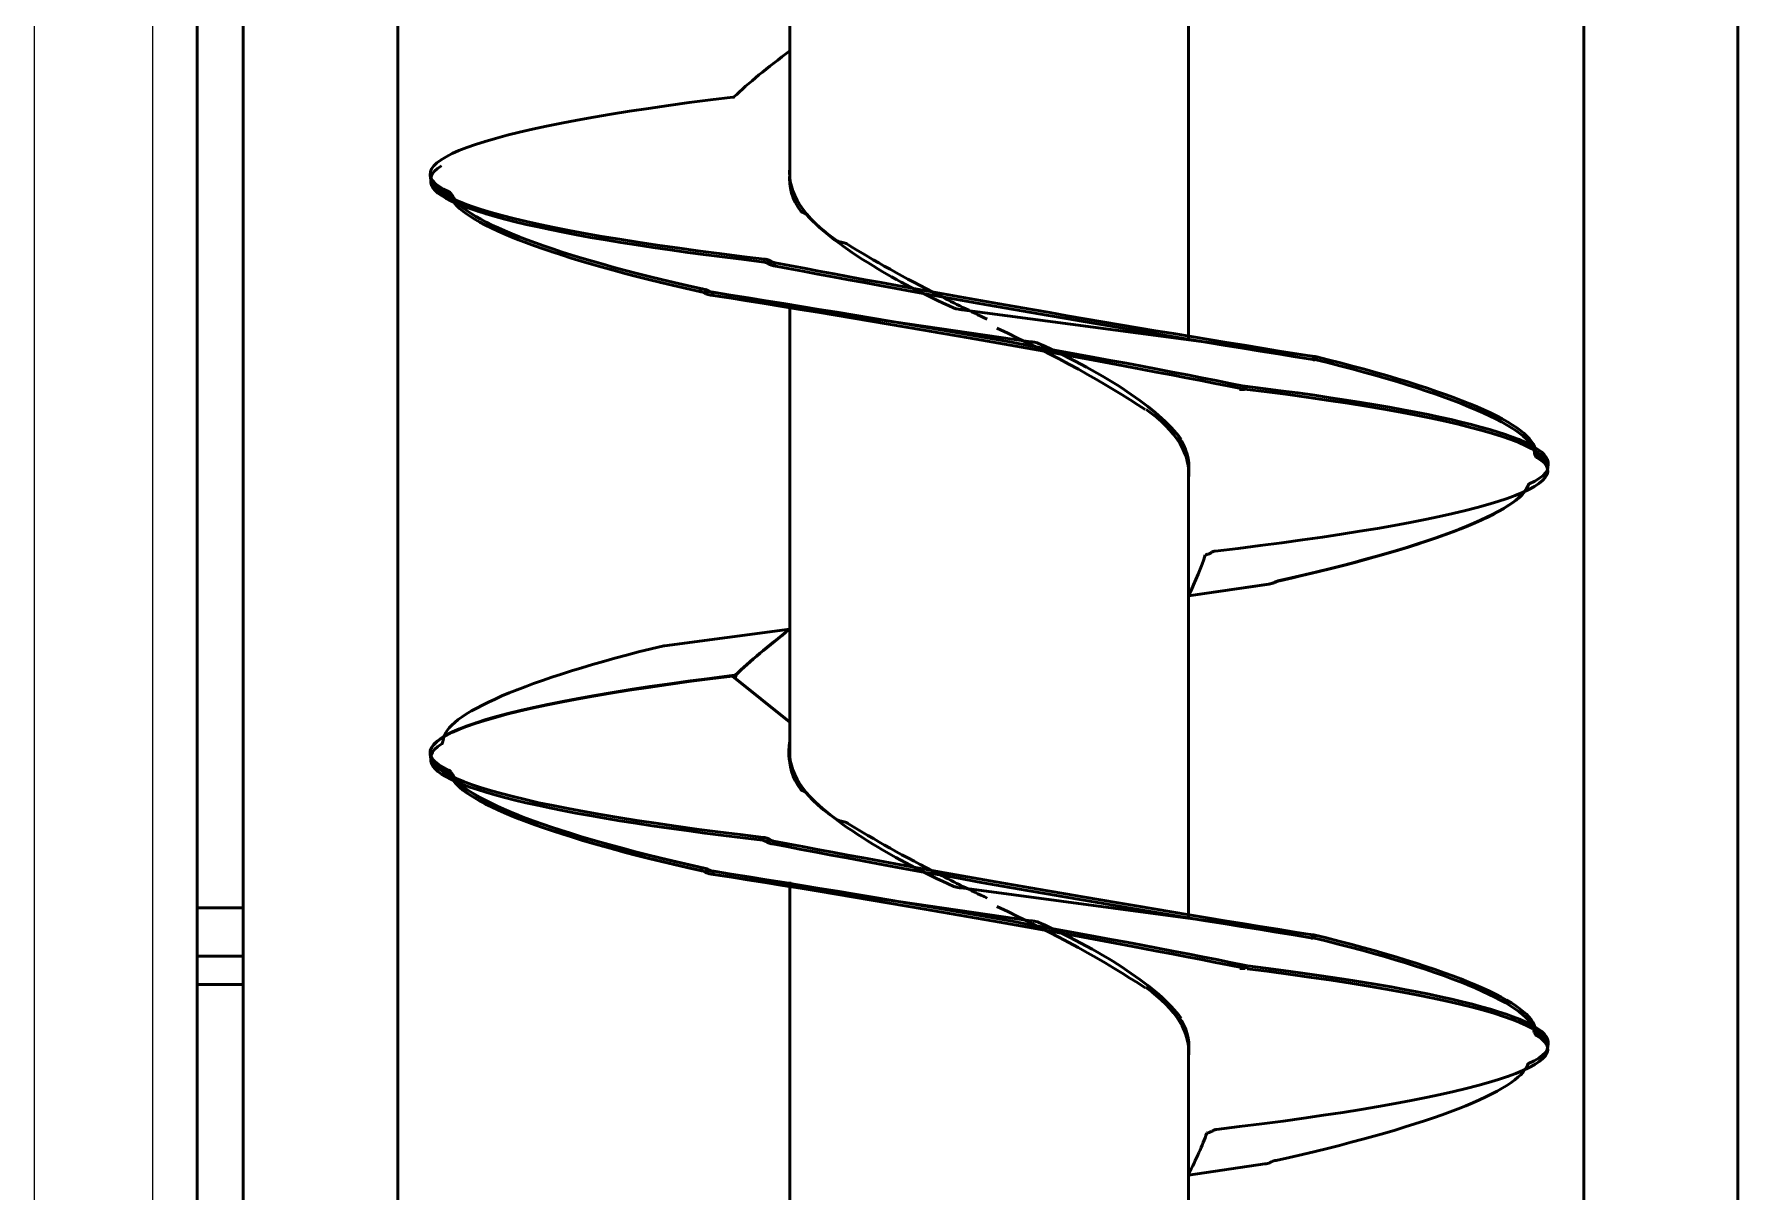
# Model space of a CAD drawing. Extents: x -3873 to 164127, y 7129 to 96529.
# Drawn here: x 61082 to 61800, y 67964 to 68452 of the extents above; entities that cross this region are included whole.
import ezdxf

# ---------------------------------------------------------------- set-up
doc = ezdxf.new("R2010")
doc.units = 0
doc.layers.add('LAYOUT', color=90, linetype='CONTINUOUS')
doc.layers.add('TEXT', color=3, linetype='CONTINUOUS')
doc.layers.add('LAYOUT Kromeka', color=1, linetype='CONTINUOUS', lineweight=5)
doc.layers.add('Visible (ISO)', color=7, linetype='CONTINUOUS', lineweight=50)

# ---------------------------------------------------------------- blocks, each defined once
blk = doc.blocks.new('CD30-500-3500 Giblet chiller')
at = {"layer": 'Visible (ISO)', "color": 0}
for p, q in [((105263.77, 16066.42), (108431.48, 16066.42)), ((106461.48, 16066.42), (108431.48, 16066.42)), ((105878.37, 16001.42), (108352.32, 16001.42)), ((106461.48, 16001.42), (108352.32, 16001.42)), ((107751.78, 15986.32), (107750.56, 15986.48)), ((107751.78, 15986.32), (107750.56, 15986.48)), ((107752.69, 15986.24), (107751.47, 15986.06)), ((107752.69, 15986.24), (107751.47, 15986.06)), ((107996.05, 15986.32), (107994.82, 15986.49)), ((107996.53, 15986.24), (107995.31, 15986.06)), ((107745.04, 15981), (107745.83, 15980.79)), ((107745.04, 15981), (107745.83, 15980.79)), ((107745.83, 15980.79), (107746.26, 15980.68)), ((107745.83, 15980.79), (107746.26, 15980.68)), ((107745.86, 15981.3), (107746.75, 15981.02)), ((107745.86, 15981.3), (107746.75, 15981.02)), ((107745.87, 15981.3), (107746.41, 15981.14)), ((107745.87, 15981.3), (107746.41, 15981.14)), ((107746.37, 15981.23), (107745.98, 15981.35)), ((107746.37, 15981.23), (107745.98, 15981.35)), ((107746.87, 15981.07), (107746.37, 15981.23)), ((107746.87, 15981.07), (107746.37, 15981.23)), ((107746.41, 15981.14), (107746.76, 15981.03)), ((107746.41, 15981.14), (107746.76, 15981.03)), ((107746.91, 15981.67), (107746.48, 15981.6)), ((107746.91, 15981.67), (107746.48, 15981.6)), ((107747.7, 15981.78), (107746.91, 15981.67)), ((107747.7, 15981.78), (107746.91, 15981.67)), ((107988.8, 15980.87), (107989.59, 15980.66)), ((107989.59, 15980.66), (107990.02, 15980.54)), ((107989.62, 15981.17), (107990.51, 15980.89)), ((107989.63, 15981.18), (107990.17, 15981.01)), ((107990.13, 15981.1), (107989.74, 15981.22)), ((107990.63, 15980.94), (107990.13, 15981.1)), ((107990.17, 15981.01), (107990.52, 15980.9)), ((107990.67, 15981.54), (107990.24, 15981.48)), ((107991.46, 15981.66), (107990.67, 15981.54)), ((107705.35, 15889.24), (107706.29, 15888.29)), ((107705.35, 15889.24), (107706.29, 15888.29)), ((107705.1, 15888.01), (107685.32, 15739.31)), ((107705.1, 15888.01), (107685.32, 15739.31)), ((107705.06, 15887.65), (107705.83, 15887.34)), ((107705.06, 15887.65), (107705.83, 15887.34)), ((107705.15, 15888.35), (107705.09, 15888.37)), ((107705.13, 15888.21), (107705.09, 15888.37)), ((107705.15, 15888.35), (107705.09, 15888.37)), ((107705.13, 15888.21), (107705.09, 15888.37)), ((107705.83, 15887.34), (107706.28, 15887.15)), ((107705.83, 15887.34), (107706.28, 15887.15)), ((107706.31, 15888.04), (107706.25, 15888.06)), ((107706.31, 15888.04), (107706.25, 15888.06)), ((107706.31, 15888.04), (107706.31, 15888.04)), ((107706.31, 15888.04), (107706.31, 15888.04)), ((107706.33, 15888.25), (107706.46, 15888.12)), ((107706.33, 15888.25), (107706.46, 15888.12)), ((107706.55, 15887.18), (107706.53, 15887.24)), ((107706.55, 15887.18), (107706.53, 15887.24)), ((107948.86, 15887.26), (107929.08, 15739.14)), ((107948.82, 15886.89), (107949.59, 15886.58)), ((107948.91, 15887.59), (107948.85, 15887.61)), ((107948.89, 15887.46), (107948.85, 15887.61)), ((107949.11, 15888.49), (107950.05, 15887.54)), ((107949.59, 15886.58), (107950.04, 15886.39)), ((107950.07, 15887.29), (107950.01, 15887.3)), ((107950.07, 15887.28), (107950.07, 15887.29)), ((107950.09, 15887.49), (107950.22, 15887.36)), ((107950.31, 15886.44), (107950.29, 15886.49)), ((107805.94, 15834.78), (107800.99, 15868.84)), ((107805.94, 15834.78), (107801.02, 15868.55)), ((108050.19, 15834.78), (108045.45, 15867.03)), ((107717.51, 15858.11), (107718.27, 15857.8)), ((107717.51, 15858.11), (107718.27, 15857.8)), ((107717.57, 15858.51), (107717.53, 15858.52)), ((107717.55, 15858.39), (107717.53, 15858.52)), ((107717.57, 15858.51), (107717.53, 15858.52)), ((107717.55, 15858.39), (107717.53, 15858.52)), ((107717.8, 15859.35), (107718.73, 15858.55)), ((107717.8, 15859.35), (107718.73, 15858.55)), ((107718.27, 15857.8), (107718.73, 15857.62)), ((107718.27, 15857.8), (107718.73, 15857.62)), ((107718.76, 15858.35), (107718.69, 15858.36)), ((107718.76, 15858.35), (107718.69, 15858.36)), ((107718.76, 15858.34), (107718.76, 15858.35)), ((107718.76, 15858.34), (107718.76, 15858.35)), ((107718.78, 15858.51), (107718.91, 15858.4)), ((107718.78, 15858.51), (107718.91, 15858.4)), ((107718.99, 15856.25), (107718.98, 15856.38)), ((107718.99, 15856.25), (107718.98, 15856.38)), ((107961.59, 15858.3), (107962.35, 15857.99)), ((107961.88, 15859.54), (107962.99, 15858.59)), ((107963.19, 15859.56), (107961.96, 15859.72)), ((107961.99, 15859.44), (107961.96, 15859.72)), ((107962.35, 15857.99), (107962.81, 15857.81)), ((107505.18, 15834.78), (107698.07, 15834.78)), ((107505.18, 15834.78), (107698.07, 15834.78)), ((107698.02, 15834.78), (107606.87, 15834.78)), ((107698.02, 15834.78), (107606.87, 15834.78)), ((107749.03, 15834.78), (107941.92, 15834.78)), ((107749.03, 15834.78), (107941.92, 15834.78)), ((107941.85, 15834.78), (107751.71, 15834.78)), ((107941.85, 15834.78), (107751.71, 15834.78)), ((107754.47, 15834.78), (107942.13, 15834.78)), ((107993.29, 15834.78), (108186.18, 15834.78)), ((107738.99, 15830.96), (107738.97, 15830.59)), ((107738.99, 15830.96), (107738.97, 15830.59)), ((107983.44, 15831.27), (107983.4, 15830.7)), ((107698.82, 15768.13), (107679.14, 15633.39)), ((107698.82, 15768.13), (107679.14, 15633.39)), ((107942.9, 15768.18), (107923.22, 15633.63)), ((107440.17, 15666.78), (107630.21, 15666.78)), ((107876.79, 15666.78), (107684.02, 15666.78)), ((107684.02, 15666.78), (107876.07, 15666.78)), ((107876.79, 15666.78), (107684.02, 15666.78)), ((107684.02, 15666.78), (107876.07, 15666.78)), ((107754.47, 15666.78), (107874.26, 15666.78)), ((107826.98, 15613.92), (107819.94, 15666.78)), ((107859.17, 15666.78), (107839.73, 15642.56)), ((108119.32, 15666.78), (107926.56, 15666.78)), ((107928.07, 15666.78), (108118.31, 15666.78)), ((107665.96, 15660.35), (107665.53, 15660.53)), ((107665.96, 15660.35), (107665.53, 15660.53)), ((107666.76, 15660.03), (107665.96, 15660.35)), ((107666.76, 15660.03), (107665.96, 15660.35)), ((107909.72, 15659.72), (107909.29, 15659.9)), ((107910.52, 15659.4), (107909.72, 15659.72)), ((107664.78, 15655.95), (107663.99, 15656.07)), ((107664.78, 15655.95), (107663.99, 15656.07)), ((107665.21, 15655.89), (107664.78, 15655.95)), ((107665.21, 15655.89), (107664.78, 15655.95)), ((107665.71, 15657.33), (107664.82, 15658.7)), ((107665.32, 15657.93), (107664.82, 15658.7)), ((107665.71, 15657.33), (107664.82, 15658.7)), ((107665.32, 15657.93), (107664.82, 15658.7)), ((107665.43, 15658.42), (107665.04, 15659.02)), ((107665.43, 15658.42), (107665.04, 15659.02)), ((107665.71, 15657.33), (107665.32, 15657.93)), ((107665.71, 15657.33), (107665.32, 15657.93)), ((107665.92, 15657.66), (107665.43, 15658.42)), ((107665.92, 15657.66), (107665.43, 15658.42)), ((107908.54, 15655.33), (107907.75, 15655.45)), ((107908.97, 15655.27), (107908.54, 15655.33)), ((107909.47, 15656.71), (107908.58, 15658.07)), ((107909.08, 15657.3), (107908.58, 15658.07)), ((107909.19, 15657.8), (107908.8, 15658.4)), ((107909.47, 15656.71), (107909.08, 15657.3)), ((107909.68, 15657.03), (107909.19, 15657.8)), ((107595.72, 15643.33), (107595.65, 15642.74)), ((107595.72, 15643.33), (107595.65, 15642.74)), ((107839.48, 15643.92), (107839.41, 15643.34)), ((107839.65, 15642.73), (107839.76, 15642.83)), ((107678.16, 15630.5), (107677.27, 15632.17)), ((107677.77, 15631.23), (107677.27, 15632.17)), ((107678.16, 15630.5), (107677.27, 15632.17)), ((107677.77, 15631.23), (107677.27, 15632.17)), ((107677.87, 15631.85), (107677.48, 15632.58)), ((107677.87, 15631.85), (107677.48, 15632.58)), ((107678.15, 15630.5), (107677.77, 15631.23)), ((107678.15, 15630.5), (107677.77, 15631.23)), ((107678.37, 15630.91), (107677.87, 15631.85)), ((107678.37, 15630.91), (107677.87, 15631.85)), ((107678.41, 15634.23), (107677.98, 15634.4)), ((107678.41, 15634.23), (107677.98, 15634.4)), ((107679.2, 15633.91), (107678.41, 15634.23)), ((107679.2, 15633.91), (107678.41, 15634.23)), ((107922.23, 15630.74), (107921.35, 15632.41)), ((107921.84, 15631.47), (107921.35, 15632.41)), ((107921.95, 15632.09), (107921.56, 15632.82)), ((107922.23, 15630.74), (107921.84, 15631.47)), ((107922.45, 15631.15), (107921.95, 15632.09)), ((107922.49, 15634.47), (107922.06, 15634.64)), ((107923.28, 15634.15), (107922.49, 15634.47)), ((107677.23, 15628.83), (107676.43, 15629.05)), ((107677.23, 15628.83), (107676.43, 15629.05)), ((107677.66, 15628.71), (107677.23, 15628.83)), ((107677.66, 15628.71), (107677.23, 15628.83)), ((107921.31, 15629.07), (107920.51, 15629.29)), ((107921.74, 15628.95), (107921.31, 15629.07)), ((107827.03, 15613.81), (107826.97, 15613.57)), ((107635.61, 15523.05), (107636.4, 15523.16)), ((107635.61, 15523.05), (107636.4, 15523.16)), ((107636.4, 15523.16), (107636.83, 15523.22)), ((107636.4, 15523.16), (107636.83, 15523.22)), ((107636.43, 15523.92), (107637.32, 15523.56)), ((107636.43, 15523.92), (107637.32, 15523.56)), ((107636.44, 15523.93), (107636.98, 15523.71)), ((107636.44, 15523.93), (107636.98, 15523.71)), ((107636.94, 15523.8), (107636.55, 15523.96)), ((107636.94, 15523.8), (107636.55, 15523.96)), ((107637.44, 15523.6), (107636.94, 15523.8)), ((107637.44, 15523.6), (107636.94, 15523.8)), ((107636.98, 15523.71), (107637.33, 15523.56)), ((107636.98, 15523.71), (107637.33, 15523.56)), ((107637.48, 15524.29), (107637.05, 15524.41)), ((107637.48, 15524.29), (107637.05, 15524.41)), ((107638.27, 15524.07), (107637.48, 15524.29)), ((107638.27, 15524.07), (107637.48, 15524.29)), ((107879.37, 15522.89), (107880.16, 15523)), ((107879.69, 15523.11), (107880.48, 15523.21)), ((107880.16, 15523), (107880.59, 15523.06)), ((107880.19, 15523.76), (107881.08, 15523.4)), ((107880.2, 15523.76), (107880.74, 15523.54)), ((107880.7, 15523.64), (107880.31, 15523.8)), ((107880.48, 15523.21), (107880.91, 15523.27)), ((107880.51, 15523.98), (107881.4, 15523.61)), ((107880.52, 15523.98), (107881.06, 15523.76)), ((107881.02, 15523.86), (107880.63, 15524.02)), ((107881.2, 15523.43), (107880.7, 15523.64)), ((107880.74, 15523.54), (107881.09, 15523.4)), ((107881.24, 15524.12), (107880.81, 15524.24)), ((107881.52, 15523.65), (107881.02, 15523.86)), ((107881.06, 15523.76), (107881.41, 15523.61)), ((107881.56, 15524.34), (107881.12, 15524.46)), ((107882.03, 15523.9), (107881.24, 15524.12)), ((107882.35, 15524.12), (107881.56, 15524.34)), ((107629.86, 15515.24), (107628.63, 15515.08)), ((107629.86, 15515.24), (107628.63, 15515.08)), ((107873.7, 15515.25), (107872.48, 15515.08)), ((107873.91, 15515.24), (107872.69, 15515.08)), ((107874.61, 15515.32), (107873.39, 15515.5)), ((106461.48, 15501.42), (108408.92, 15501.42)), ((106461.48, 15436.42), (108362.44, 15436.17)), ((107937.48, 15417.07), (107937.48, 15436.42)), ((107957.77, 15436.42), (107957.77, 15417.07)), ((107969.77, 15417.07), (107969.77, 15436.42)), ((106436.48, 15417.07), (108362.44, 15416.82))]:
    blk.add_line(p, q, dxfattribs=at)
for centre, major_axis, ratio, start_param, end_param in [((107738.51, 15587.2), (12.9, 399.15), 0.096956, -0.196488, 0.827081), ((107738.51, 15587.2), (12.9, 399.15), 0.096956, -0.196488, 0.827081), ((107982.94, 15587.18), (12.74, 399.17), 0.097084, -0.200634, 0.822936), ((107767.47, 15587.34), (-14.38, 398.94), 0.094892, -0.868832, 0.146901), ((107767.47, 15587.34), (-14.38, 398.94), 0.094892, -0.868832, 0.146901), ((108011.23, 15587.33), (-14.31, 398.95), 0.094964, -0.866757, 0.148975), ((107737.28, 15587.36), (12.9, 399.15), 0.096956, -0.009721, 0.827081), ((107737.28, 15587.36), (12.9, 399.15), 0.096956, -0.009721, 0.827081), ((107766.25, 15587.16), (-14.38, 398.94), 0.094892, 0.010589, 0.146901), ((107766.25, 15587.16), (-14.38, 398.94), 0.094892, 0.010589, 0.146901), ((107981.71, 15587.35), (12.74, 399.17), 0.097084, -0.009615, 0.822936), ((108010.01, 15587.15), (-14.31, 398.95), 0.094964, 0.01054, 0.148975), ((107716.74, 15786.73), (28.91, 194.22), 0.156124, 0.019911, 1.043481), ((107716.74, 15786.73), (28.91, 194.22), 0.156124, 0.019911, 1.043481), ((107717.97, 15786.41), (28.91, 194.22), 0.156124, 0.019911, 1.043481), ((107717.97, 15786.41), (28.91, 194.22), 0.156124, 0.019911, 1.043481), ((107750.66, 15588.02), (18.02, 397.5), 0.351131, 0.161683, 0.16247), ((107750.66, 15588.02), (18.02, 397.5), 0.351131, 0.161683, 0.16247), ((107751.55, 15587.74), (18.02, 397.5), 0.351131, 0.161683, 0.16247), ((107751.55, 15587.74), (18.02, 397.5), 0.351131, 0.161683, 0.16247), ((107764, 15584.99), (-23.9, 395.63), 0.350553, -0.137357, -0.136571), ((107764, 15584.99), (-23.9, 395.63), 0.350553, -0.137357, -0.136571), ((107764.09, 15584.98), (-24.14, 395.54), 0.350525, -0.139091, -0.138305), ((107785.95, 15781.8), (-28.63, 196.26), 0.150264, -1.106561, -0.090829), ((107785.96, 15781.69), (-28.64, 196.33), 0.150145, -1.107718, -0.091985), ((107785.96, 15781.69), (-28.64, 196.33), 0.150145, -1.107718, -0.091985), ((107785.97, 15781.39), (-28.65, 196.5), 0.149826, -1.110801, -0.095069), ((107960.62, 15786.45), (28.89, 194.37), 0.155861, 0.023148, 1.046718), ((107961.84, 15786.12), (28.89, 194.37), 0.155861, 0.023148, 1.046718), ((107994.42, 15588.04), (18.26, 397.43), 0.351112, 0.163401, 0.164188), ((107995.31, 15587.76), (18.26, 397.43), 0.351112, 0.163401, 0.164188), ((108008.43, 15584.97), (-24.38, 395.46), 0.350497, -0.140826, -0.14004), ((108030.23, 15781.09), (-28.67, 196.67), 0.149505, -1.113877, -0.098144), ((107685.44, 15809.7), (39.99, 236.47), 0.028076, 4.034553, 5.053062), ((107685.44, 15809.7), (39.99, 236.47), 0.028076, 4.034553, 5.053062), ((107686.66, 15809.2), (39.99, 236.47), 0.028076, 4.034553, 5.053062), ((107686.66, 15809.2), (39.99, 236.47), 0.028076, 4.034553, 5.053062), ((107929.2, 15809.46), (39.98, 236.44), 0.028443, 4.032327, 5.050836), ((107930.43, 15808.96), (39.98, 236.44), 0.028443, 4.032327, 5.050836), ((107804.89, 15737.5), (-131.8, 296.57), 0.167019, -1.178135, -1.176597), ((107804.92, 15737.51), (-131.84, 296.51), 0.166658, -1.179021, -1.177482), ((107798.07, 15867.25), (0.08, 5.67), 0.533401, -0.875577, -0.763604), ((107798.1, 15866.97), (0.08, 5.67), 0.533245, -0.875647, -0.763675), ((108049.35, 15737.55), (-132.07, 296.2), 0.164727, -1.183753, -1.182214), ((108042.53, 15865.43), (0.08, 5.68), 0.53242, -0.876022, -0.764049), ((107697.43, 15700.05), (39.63, 235.46), 0.036183, 0.84092, 1.859429), ((107697.43, 15700.05), (39.63, 235.46), 0.036183, 0.84092, 1.859429), ((107698.65, 15699.55), (39.63, 235.46), 0.036183, 0.84092, 1.859429), ((107698.65, 15699.55), (39.63, 235.46), 0.036183, 0.84092, 1.859429), ((107941.51, 15700.12), (39.63, 235.44), 0.036298, 0.840221, 1.85873), ((107942.73, 15699.63), (39.63, 235.44), 0.036298, 0.840221, 1.85873), ((107792.47, 15584.48), (-101.58, 333.83), 0.29207, -0.772702, -0.771164), ((107785.65, 15840.88), (0.25, 4.53), 0.66547, -0.820709, -0.708737), ((107813.8, 15817.24), (-42.02, 24.86), 0.239951, -1.243634, -0.795186), ((108036.23, 15584.47), (-101.36, 334.07), 0.292533, -0.770475, -0.768936), ((108029.41, 15841.51), (0.25, 4.52), 0.666682, -0.820123, -0.70815), ((108057.52, 15816.79), (-41.96, 26.46), 0.236453, -1.23953, -0.78902), ((107719.29, 15701.28), (38.6, 135.78), 0.301806, 0.380987, 1.114386), ((107719.29, 15701.28), (38.6, 135.78), 0.301806, 0.380987, 1.114386), ((107747.64, 15750.78), (8.57, 84.05), 0.485184, -0.010296, 0.715753), ((107747.64, 15750.78), (8.57, 84.05), 0.485184, -0.010296, 0.715753), ((107760.08, 15750.78), (-11.22, 83.98), 0.477861, -0.123463, 0.258827), ((107760.08, 15750.78), (-11.22, 83.98), 0.477861, -0.123463, 0.258827), ((107758.32, 15750.78), (-11.22, 83.98), 0.477861, -0.123463, -0.085327), ((107758.32, 15750.78), (-11.22, 83.98), 0.477861, -0.123463, -0.085327), ((107745.88, 15750.78), (8.57, 84.05), 0.485184, -0.010296, 0.028044), ((107745.88, 15750.78), (8.57, 84.05), 0.485184, -0.010296, 0.028044), ((107963.37, 15701.24), (38.58, 135.82), 0.301932, 0.380301, 1.1137), ((107991.4, 15750.78), (8.68, 84.04), 0.484921, -0.009688, 0.718496), ((108004.51, 15750.78), (-11.43, 83.97), 0.477181, -0.12458, 0.253529), ((108002.75, 15750.78), (-11.43, 83.97), 0.477181, -0.12458, -0.086462), ((107989.64, 15750.78), (8.68, 84.04), 0.484921, -0.009688, 0.028645), ((107707.96, 15750.78), (24.39, 83.47), 0.437114, -0.19556, -0.188688), ((107707.96, 15750.78), (24.39, 83.47), 0.437114, -0.19556, -0.188688), ((107952.39, 15750.78), (24.56, 83.47), 0.43577, -0.190882, -0.180228), ((107706.84, 15724.65), (51.58, 120.16), 0.187822, 0.783769, 1.405084), ((107706.84, 15724.65), (51.58, 120.16), 0.187822, 0.783769, 1.405084), ((107950.6, 15724.8), (51.63, 120.09), 0.186918, 0.78613, 1.405938), ((107700.6, 15752.28), (15.86, 156.82), 0.021387, 1.467245, 1.467838), ((107700.6, 15752.28), (15.86, 156.82), 0.021387, 1.467245, 1.467838), ((107697.24, 15720.5), (15.86, 156.82), 0.021387, 1.257271, 1.259716), ((107697.24, 15720.5), (15.86, 156.82), 0.021387, 1.257271, 1.259716), ((107944.68, 15752.23), (15.86, 156.82), 0.021454, 1.466588, 1.46718), ((107941.32, 15720.45), (15.86, 156.82), 0.021454, 1.25661, 1.259056), ((107677.46, 15775.79), (52.76, 118.57), 0.166176, 4.388076, 4.566487), ((107677.46, 15775.79), (52.76, 118.57), 0.166176, 4.388076, 4.566487), ((107921.54, 15775.75), (52.77, 118.55), 0.165874, 4.388816, 4.566767), ((107686.93, 15780.07), (16, 156.76), 0.016673, 4.445118, 4.445711), ((107686.93, 15780.07), (16, 156.76), 0.016673, 4.445118, 4.445711), ((107683.57, 15748.03), (16, 156.76), 0.016673, 4.653239, 4.655685), ((107683.57, 15748.03), (16, 156.76), 0.016673, 4.653239, 4.655685), ((107930.69, 15780.22), (16, 156.77), 0.016888, 4.443006, 4.443599), ((107927.33, 15748.19), (16, 156.77), 0.016888, 4.651128, 4.653573), ((107665.01, 15799.83), (40.67, 133.48), 0.291838, 3.981689, 4.304727), ((107665.01, 15799.83), (40.67, 133.48), 0.291838, 3.981689, 4.304727), ((107908.77, 15799.95), (40.59, 133.58), 0.292302, 3.979461, 4.302498), ((107676.72, 15750.78), (40.35, 84), 0.125537, 3.985563, 4.519416), ((107676.72, 15750.78), (40.35, 84), 0.125537, 3.985563, 4.519416), ((107920.79, 15750.78), (40.36, 84), 0.125278, 3.986101, 4.519953), ((107664.27, 15750.78), (35.12, 83.62), 0.269082, 3.671343, 4.205196), ((107664.27, 15750.78), (35.12, 83.62), 0.269082, 3.671343, 4.205196), ((107908.03, 15750.78), (35.07, 83.62), 0.269882, 3.669451, 4.203304), ((107656.8, 15750.78), (5.86, 84.15), 0.07638, 3.878884, 3.883592), ((107656.8, 15750.78), (5.86, 84.15), 0.07638, 3.878884, 3.883592), ((107900.88, 15750.78), (5.87, 84.15), 0.076335, 3.879538, 3.884246), ((107636.44, 15750.78), (11.27, 83.98), 0.477692, 3.145902, 3.909844), ((107636.44, 15750.78), (11.27, 83.98), 0.477692, 3.145902, 3.909844), ((107880.2, 15750.78), (11.21, 84.33), 0.478029, 3.096219, 3.904231), ((107880.52, 15750.78), (11.3, 83.98), 0.477586, 3.146077, 3.910672), ((107571.68, 15693.33), (-40.7, 61.56), 0.156897, 1.910754, 2.413061), ((107571.68, 15693.33), (-40.7, 61.56), 0.156897, 1.910754, 2.413061), ((107638.2, 15750.78), (11.27, 83.98), 0.477692, 3.145902, 3.184034), ((107638.2, 15750.78), (11.27, 83.98), 0.477692, 3.145902, 3.184034), ((107624, 15750.78), (-8.51, 84.05), 0.485313, 3.032759, 3.430188), ((107624, 15750.78), (-8.51, 84.05), 0.485313, 3.032759, 3.430188), ((107644.35, 15750.78), (3.16, 84.15), 0.09634, 3.510663, 3.51537), ((107644.35, 15750.78), (3.16, 84.15), 0.09634, 3.510663, 3.51537), ((107815.37, 15692.9), (-40.76, 59.88), 0.159202, 1.911315, 2.410791), ((107815.41, 15693.01), (-40.74, 60.34), 0.158561, 1.911168, 2.411415), ((107881.96, 15750.78), (11.21, 84.33), 0.478029, 3.096219, 3.183572), ((107882.28, 15750.78), (11.3, 83.98), 0.477586, 3.146077, 3.184205), ((107867.76, 15750.78), (-8.62, 84.05), 0.485053, 3.032151, 3.427488), ((107869.52, 15750.78), (-8.62, 84.05), 0.485053, 3.032151, 3.070487), ((107888.11, 15750.78), (3.14, 84.15), 0.096419, 3.508555, 3.513263), ((107644.37, 15914.4), (14.42, 398.94), 0.094856, 2.995729, 4.011461), ((107644.37, 15914.4), (14.42, 398.94), 0.094856, 2.995729, 4.011461), ((107645.59, 15914.22), (14.42, 398.94), 0.094856, 3.130979, 4.011461), ((107645.59, 15914.22), (14.42, 398.94), 0.094856, 3.130979, 4.011461), ((107669.7, 15918.44), (101.68, 333.7), 0.291838, 3.913871, 3.915409), ((107669.7, 15918.44), (101.68, 333.7), 0.291838, 3.913871, 3.915409), ((107670.59, 15917.08), (101.68, 333.7), 0.291838, 3.913871, 3.915409), ((107670.59, 15917.08), (101.68, 333.7), 0.291838, 3.913871, 3.915409), ((107663.77, 15660.99), (-0.25, 4.54), 0.664867, 3.85062, 3.962593), ((107663.77, 15660.99), (-0.25, 4.54), 0.664867, 3.85062, 3.962593), ((107888.13, 15914.41), (14.34, 398.95), 0.094928, 2.993655, 4.009387), ((107889.35, 15914.23), (14.34, 398.95), 0.094928, 3.131028, 4.009387), ((107913.47, 15918.45), (101.47, 333.95), 0.292302, 3.911642, 3.913181), ((107914.35, 15917.09), (101.47, 333.95), 0.292302, 3.911642, 3.913181), ((107907.53, 15660.36), (-0.25, 4.53), 0.666075, 3.850037, 3.96201), ((107615.4, 15914.2), (-12.86, 399.15), 0.096989, 2.315548, 3.339117), ((107615.4, 15914.2), (-12.86, 399.15), 0.096989, 2.315548, 3.339117), ((107859.16, 15914.19), (-12.94, 399.14), 0.096924, 2.313475, 3.337044), ((107859.48, 15914.21), (-12.83, 399.16), 0.097009, 2.316196, 3.339766), ((107682.15, 15765.71), (131.9, 296.44), 0.166176, 4.320258, 4.321797), ((107682.15, 15765.71), (131.9, 296.44), 0.166176, 4.320258, 4.321797), ((107683.04, 15764.04), (131.9, 296.44), 0.166176, 4.320258, 4.321797), ((107683.04, 15764.04), (131.9, 296.44), 0.166176, 4.320258, 4.321797), ((107676.22, 15634.98), (-0.08, 5.68), 0.533038, 3.905361, 4.017334), ((107676.22, 15634.98), (-0.08, 5.68), 0.533038, 3.905361, 4.017334), ((107926.23, 15765.71), (131.94, 296.39), 0.165874, 4.320998, 4.322537), ((107927.12, 15764.03), (131.94, 296.39), 0.165874, 4.320998, 4.322537), ((107920.3, 15635.22), (-0.08, 5.68), 0.532908, 3.90542, 4.017393), ((107662.81, 15720.36), (28.64, 196.41), 0.149986, 3.235121, 4.250853), ((107662.81, 15720.36), (28.64, 196.41), 0.149986, 3.235121, 4.250853), ((107664.04, 15720.02), (28.64, 196.41), 0.149986, 3.235121, 4.250853), ((107664.04, 15720.02), (28.64, 196.41), 0.149986, 3.235121, 4.250853), ((107906.65, 15720.06), (28.63, 196.24), 0.150303, 3.232033, 4.247766), ((107906.87, 15720.46), (28.65, 196.47), 0.149886, 3.236085, 4.251817), ((107907.88, 15719.73), (28.63, 196.24), 0.150303, 3.232033, 4.247766), ((107908.09, 15720.12), (28.65, 196.47), 0.149886, 3.236085, 4.251817), ((107838.68, 15714.97), (-28.9, 194.3), 0.155993, 2.096492, 3.120062), ((107616.63, 15914.37), (-12.86, 399.15), 0.096989, 3.151287, 3.339117), ((107616.63, 15914.37), (-12.86, 399.15), 0.096989, 3.151287, 3.339117), ((107641.23, 15916.94), (24.02, 395.59), 0.350539, 3.27903, 3.279817), ((107641.23, 15916.94), (24.02, 395.59), 0.350539, 3.27903, 3.279817), ((107642.12, 15916.57), (24.02, 395.59), 0.350539, 3.27903, 3.279817), ((107642.12, 15916.57), (24.02, 395.59), 0.350539, 3.27903, 3.279817), ((107860.39, 15914.36), (-12.94, 399.14), 0.096924, 3.151341, 3.337044), ((107860.71, 15914.37), (-12.83, 399.16), 0.097009, 3.151271, 3.339766), ((107884.99, 15916.93), (23.78, 395.68), 0.350567, 3.277297, 3.278083), ((107885.31, 15916.94), (24.09, 395.56), 0.35053, 3.279573, 3.280359), ((107885.88, 15916.56), (23.78, 395.68), 0.350567, 3.277297, 3.278083), ((107886.2, 15916.58), (24.09, 395.56), 0.35053, 3.279573, 3.280359), ((107872.54, 15913.53), (-18.14, 397.47), 0.351122, 2.978264, 2.97905)]:
    blk.add_ellipse(centre, major_axis=major_axis, ratio=ratio, start_param=start_param, end_param=end_param, dxfattribs=at)
for points, knots in [([(107745.86, 15981.3), (107745.65, 15981.27), (107745.47, 15981.24), (107745.19, 15981.14), (107745.09, 15981.08), (107745.04, 15981)], [0, 0, 0, 0, 0.5, 0.5, 1, 1, 1, 1]), ([(107745.86, 15981.3), (107745.65, 15981.27), (107745.47, 15981.24), (107745.19, 15981.14), (107745.09, 15981.08), (107745.04, 15981)], [0, 0, 0, 0, 0.5, 0.5, 1, 1, 1, 1]), ([(107747.7, 15981.78), (107747.65, 15981.67), (107747.55, 15981.54), (107747.41, 15981.42), (107747.27, 15981.3), (107747.09, 15981.18), (107746.87, 15981.07)], [0, 0, 0, 0, 0.5, 0.5, 0.5, 1, 1, 1, 1]), ([(107747.7, 15981.78), (107747.65, 15981.67), (107747.55, 15981.54), (107747.41, 15981.42), (107747.27, 15981.3), (107747.09, 15981.18), (107746.87, 15981.07)], [0, 0, 0, 0, 0.5, 0.5, 0.5, 1, 1, 1, 1]), ([(107760.15, 15977.58), (107760.1, 15977.68), (107760, 15977.77), (107759.86, 15977.85), (107759.72, 15977.93), (107759.53, 15977.99), (107759.32, 15978.04)], [0, 0, 0, 0, 0.5, 0.5, 0.5, 1, 1, 1, 1]), ([(107760.15, 15977.58), (107760.1, 15977.68), (107760, 15977.77), (107759.86, 15977.85), (107759.72, 15977.93), (107759.53, 15977.99), (107759.32, 15978.04)], [0, 0, 0, 0, 0.5, 0.5, 0.5, 1, 1, 1, 1]), ([(107760.24, 15977.41), (107760.19, 15977.51), (107760.09, 15977.61), (107759.95, 15977.68), (107759.81, 15977.76), (107759.63, 15977.83), (107759.41, 15977.88)], [0, 0, 0, 0, 0.5, 0.5, 0.5, 1, 1, 1, 1]), ([(107989.62, 15981.17), (107989.41, 15981.15), (107989.23, 15981.11), (107988.95, 15981.01), (107988.85, 15980.94), (107988.8, 15980.87)], [0, 0, 0, 0, 0.5, 0.5, 1, 1, 1, 1]), ([(107991.46, 15981.66), (107991.41, 15981.54), (107991.31, 15981.42), (107991.17, 15981.3), (107991.03, 15981.17), (107990.85, 15981.05), (107990.63, 15980.94)], [0, 0, 0, 0, 0.5, 0.5, 0.5, 1, 1, 1, 1]), ([(108004.58, 15977.23), (108004.53, 15977.34), (108004.43, 15977.44), (108004.29, 15977.52), (108004.15, 15977.6), (108003.96, 15977.66), (108003.75, 15977.71)], [0, 0, 0, 0, 0.5, 0.5, 0.5, 1, 1, 1, 1]), ([(107706.55, 15887.18), (107706.52, 15887.36), (107706.5, 15887.52), (107706.47, 15887.83), (107706.46, 15887.98), (107706.46, 15888.12)], [-0.3710489, -0.3710489, -0.3710489, -0.3710489, -0.1855245, -0.1855245, 0, 0, 0, 0]), ([(107706.55, 15887.18), (107706.52, 15887.36), (107706.5, 15887.52), (107706.47, 15887.83), (107706.46, 15887.98), (107706.46, 15888.12)], [-0.3710489, -0.3710489, -0.3710489, -0.3710489, -0.1855245, -0.1855245, 0, 0, 0, 0]), ([(107950.31, 15886.44), (107950.28, 15886.61), (107950.26, 15886.77), (107950.23, 15887.08), (107950.22, 15887.22), (107950.22, 15887.36)], [-0.3710489, -0.3710489, -0.3710489, -0.3710489, -0.1855245, -0.1855245, 0, 0, 0, 0]), ([(107800.99, 15868.84), (107800.93, 15869.22), (107800.86, 15869.6), (107800.76, 15869.95), (107800.67, 15870.27), (107800.56, 15870.57), (107800.44, 15870.85)], [0.1519179, 0.1519179, 0.1519179, 0.1519179, 0.5000028, 0.5000028, 0.5000028, 0.8159434, 0.8159434, 0.8159434, 0.8159434]), ([(107801.02, 15868.55), (107800.97, 15868.94), (107800.89, 15869.31), (107800.79, 15869.66), (107800.7, 15869.98), (107800.6, 15870.29), (107800.48, 15870.57)], [0.1527254, 0.1527254, 0.1527254, 0.1527254, 0.5000028, 0.5000028, 0.5000028, 0.8159434, 0.8159434, 0.8159434, 0.8159434]), ([(108045.45, 15867.03), (108045.39, 15867.41), (108045.32, 15867.78), (108045.22, 15868.13), (108045.13, 15868.45), (108045.03, 15868.75), (108044.91, 15869.03)], [0.1570808, 0.1570808, 0.1570808, 0.1570808, 0.5000028, 0.5000028, 0.5000028, 0.8159434, 0.8159434, 0.8159434, 0.8159434]), ([(107718.99, 15856.25), (107718.97, 15856.62), (107718.95, 15856.98), (107718.92, 15857.7), (107718.91, 15858.06), (107718.91, 15858.4)], [-0.3710489, -0.3710489, -0.3710489, -0.3710489, -0.1855245, -0.1855245, 0, 0, 0, 0]), ([(107718.99, 15856.25), (107718.97, 15856.62), (107718.95, 15856.98), (107718.92, 15857.7), (107718.91, 15858.06), (107718.91, 15858.4)], [-0.3710489, -0.3710489, -0.3710489, -0.3710489, -0.1855245, -0.1855245, 0, 0, 0, 0]), ([(107963.07, 15856.43), (107963.05, 15856.81), (107963.03, 15857.17), (107963, 15857.89), (107962.99, 15858.24), (107962.99, 15858.59)], [-0.3710489, -0.3710489, -0.3710489, -0.3710489, -0.1855245, -0.1855245, 0, 0, 0, 0]), ([(107788.64, 15841.85), (107788.58, 15842.3), (107788.48, 15842.74), (107788.34, 15843.14), (107788.25, 15843.39), (107788.15, 15843.63), (107788.03, 15843.85)], [0, 0, 0, 0, 0.5000028, 0.5000028, 0.5000028, 0.8159434, 0.8159434, 0.8159434, 0.8159434]), ([(108032.4, 15842.48), (108032.34, 15842.93), (108032.24, 15843.37), (108032.1, 15843.77), (108032.01, 15844.02), (108031.91, 15844.26), (108031.79, 15844.48)], [0, 0, 0, 0, 0.5000028, 0.5000028, 0.5000028, 0.8159434, 0.8159434, 0.8159434, 0.8159434]), ([(107684.8, 15736.41), (107684.88, 15736.65), (107684.95, 15736.89), (107685.01, 15737.15), (107685.11, 15737.55), (107685.18, 15737.98), (107685.22, 15738.41)], [0.1840543, 0.1840543, 0.1840543, 0.1840543, 0.5, 0.5, 0.5, 1, 1, 1, 1]), ([(107684.8, 15736.41), (107684.88, 15736.65), (107684.95, 15736.89), (107685.01, 15737.15), (107685.11, 15737.55), (107685.18, 15737.98), (107685.22, 15738.41)], [0.1840543, 0.1840543, 0.1840543, 0.1840543, 0.5, 0.5, 0.5, 1, 1, 1, 1]), ([(107928.56, 15736.24), (107928.64, 15736.47), (107928.71, 15736.72), (107928.77, 15736.97), (107928.87, 15737.38), (107928.94, 15737.8), (107928.98, 15738.24)], [0.1840543, 0.1840543, 0.1840543, 0.1840543, 0.5, 0.5, 0.5, 1, 1, 1, 1]), ([(107656.78, 15688.18), (107656.74, 15687.97), (107656.7, 15687.76), (107656.53, 15687.22), (107656.39, 15686.9), (107656.21, 15686.65)], [0.664323, 0.664323, 0.664323, 0.664323, 0.7562049, 0.7562049, 0.9125602, 0.9125602, 0.9125602, 0.9125602]), ([(107656.78, 15688.18), (107656.74, 15687.97), (107656.7, 15687.76), (107656.53, 15687.22), (107656.39, 15686.9), (107656.21, 15686.65)], [0.664323, 0.664323, 0.664323, 0.664323, 0.7562049, 0.7562049, 0.9125602, 0.9125602, 0.9125602, 0.9125602]), ([(107657.78, 15691.18), (107657.5, 15690.73), (107657.26, 15690.18), (107656.97, 15689.23), (107656.88, 15688.84), (107656.82, 15688.45)], [2.5682503, 2.5682503, 2.5682503, 2.5682503, 2.8214025, 2.8214025, 2.9900626, 2.9900626, 2.9900626, 2.9900626]), ([(107657.78, 15691.18), (107657.5, 15690.73), (107657.26, 15690.18), (107656.97, 15689.23), (107656.88, 15688.84), (107656.82, 15688.45)], [2.5682503, 2.5682503, 2.5682503, 2.5682503, 2.8214025, 2.8214025, 2.9900626, 2.9900626, 2.9900626, 2.9900626]), ([(107900.86, 15688.22), (107900.82, 15688.01), (107900.78, 15687.8), (107900.61, 15687.25), (107900.46, 15686.94), (107900.29, 15686.68)], [0.664323, 0.664323, 0.664323, 0.664323, 0.7562049, 0.7562049, 0.9125602, 0.9125602, 0.9125602, 0.9125602]), ([(107901.86, 15691.22), (107901.58, 15690.76), (107901.34, 15690.22), (107901.05, 15689.27), (107900.96, 15688.88), (107900.9, 15688.49)], [2.5682503, 2.5682503, 2.5682503, 2.5682503, 2.8214025, 2.8214025, 2.9900626, 2.9900626, 2.9900626, 2.9900626]), ([(107645.33, 15673.85), (107645.05, 15673.59), (107644.81, 15673.28), (107644.52, 15672.75), (107644.43, 15672.54), (107644.37, 15672.33)], [2.5682503, 2.5682503, 2.5682503, 2.5682503, 2.8214025, 2.8214025, 2.9900626, 2.9900626, 2.9900626, 2.9900626]), ([(107645.33, 15673.85), (107645.05, 15673.59), (107644.81, 15673.28), (107644.52, 15672.75), (107644.43, 15672.54), (107644.37, 15672.33)], [2.5682503, 2.5682503, 2.5682503, 2.5682503, 2.8214025, 2.8214025, 2.9900626, 2.9900626, 2.9900626, 2.9900626]), ([(107889.09, 15673.78), (107888.81, 15673.52), (107888.57, 15673.21), (107888.28, 15672.69), (107888.19, 15672.47), (107888.13, 15672.27)], [2.5682503, 2.5682503, 2.5682503, 2.5682503, 2.8214025, 2.8214025, 2.9900626, 2.9900626, 2.9900626, 2.9900626]), ([(107644.33, 15672.19), (107644.3, 15672.07), (107644.25, 15671.96), (107644.08, 15671.68), (107643.94, 15671.51), (107643.77, 15671.38)], [0.664323, 0.664323, 0.664323, 0.664323, 0.7562049, 0.7562049, 0.9125602, 0.9125602, 0.9125602, 0.9125602]), ([(107644.33, 15672.19), (107644.3, 15672.07), (107644.25, 15671.96), (107644.08, 15671.68), (107643.94, 15671.51), (107643.77, 15671.38)], [0.664323, 0.664323, 0.664323, 0.664323, 0.7562049, 0.7562049, 0.9125602, 0.9125602, 0.9125602, 0.9125602]), ([(107888.09, 15672.12), (107888.06, 15672.01), (107888.01, 15671.9), (107887.84, 15671.62), (107887.7, 15671.46), (107887.53, 15671.33)], [0.664323, 0.664323, 0.664323, 0.664323, 0.7562049, 0.7562049, 0.9125602, 0.9125602, 0.9125602, 0.9125602]), ([(107665.17, 15659.26), (107665.15, 15659.22), (107665.13, 15659.18), (107665.08, 15659.1), (107665.06, 15659.06), (107665.04, 15659.02)], [-0.04006097, -0.04006097, -0.04006097, -0.04006097, -0.02003048, -0.02003048, 0, 0, 0, 0]), ([(107665.17, 15659.26), (107665.15, 15659.22), (107665.13, 15659.18), (107665.08, 15659.1), (107665.06, 15659.06), (107665.04, 15659.02)], [-0.04006097, -0.04006097, -0.04006097, -0.04006097, -0.02003048, -0.02003048, 0, 0, 0, 0]), ([(107665.53, 15660.53), (107665.5, 15660.24), (107665.44, 15659.96), (107665.36, 15659.71), (107665.3, 15659.55), (107665.24, 15659.4), (107665.17, 15659.26)], [0, 0, 0, 0, 0.5, 0.5, 0.5, 0.815947, 0.815947, 0.815947, 0.815947]), ([(107665.53, 15660.53), (107665.5, 15660.24), (107665.44, 15659.96), (107665.36, 15659.71), (107665.3, 15659.55), (107665.24, 15659.4), (107665.17, 15659.26)], [0, 0, 0, 0, 0.5, 0.5, 0.5, 0.815947, 0.815947, 0.815947, 0.815947]), ([(107666.76, 15660.03), (107666.7, 15659.57), (107666.6, 15659.13), (107666.46, 15658.73), (107666.37, 15658.48), (107666.27, 15658.24), (107666.15, 15658.02)], [0, 0, 0, 0, 0.5000028, 0.5000028, 0.5000028, 0.8159434, 0.8159434, 0.8159434, 0.8159434]), ([(107666.76, 15660.03), (107666.7, 15659.57), (107666.6, 15659.13), (107666.46, 15658.73), (107666.37, 15658.48), (107666.27, 15658.24), (107666.15, 15658.02)], [0, 0, 0, 0, 0.5000028, 0.5000028, 0.5000028, 0.8159434, 0.8159434, 0.8159434, 0.8159434]), ([(107909.29, 15659.9), (107909.26, 15659.61), (107909.2, 15659.34), (107909.12, 15659.08), (107909.06, 15658.92), (107909, 15658.77), (107908.93, 15658.63)], [0, 0, 0, 0, 0.5, 0.5, 0.5, 0.815947, 0.815947, 0.815947, 0.815947]), ([(107910.52, 15659.4), (107910.46, 15658.94), (107910.36, 15658.51), (107910.22, 15658.11), (107910.13, 15657.85), (107910.03, 15657.62), (107909.91, 15657.4)], [0, 0, 0, 0, 0.5000028, 0.5000028, 0.5000028, 0.8159434, 0.8159434, 0.8159434, 0.8159434]), ([(107664.82, 15658.7), (107664.6, 15658.33), (107664.42, 15657.92), (107664.14, 15657.03), (107664.04, 15656.55), (107663.99, 15656.07)], [0, 0, 0, 0, 0.5, 0.5, 1, 1, 1, 1]), ([(107664.82, 15658.7), (107664.6, 15658.33), (107664.42, 15657.92), (107664.14, 15657.03), (107664.04, 15656.55), (107663.99, 15656.07)], [0, 0, 0, 0, 0.5, 0.5, 1, 1, 1, 1]), ([(107908.58, 15658.07), (107908.36, 15657.71), (107908.18, 15657.29), (107907.9, 15656.4), (107907.8, 15655.93), (107907.75, 15655.45)], [0, 0, 0, 0, 0.5, 0.5, 1, 1, 1, 1]), ([(107908.93, 15658.63), (107908.91, 15658.59), (107908.89, 15658.55), (107908.84, 15658.47), (107908.82, 15658.43), (107908.8, 15658.4)], [-0.04006097, -0.04006097, -0.04006097, -0.04006097, -0.02003048, -0.02003048, 0, 0, 0, 0]), ([(107677.27, 15632.17), (107677.05, 15631.75), (107676.87, 15631.26), (107676.59, 15630.2), (107676.49, 15629.63), (107676.43, 15629.05)], [0, 0, 0, 0, 0.5, 0.5, 1, 1, 1, 1]), ([(107677.27, 15632.17), (107677.05, 15631.75), (107676.87, 15631.26), (107676.59, 15630.2), (107676.49, 15629.63), (107676.43, 15629.05)], [0, 0, 0, 0, 0.5, 0.5, 1, 1, 1, 1]), ([(107677.62, 15632.87), (107677.6, 15632.82), (107677.57, 15632.77), (107677.53, 15632.67), (107677.51, 15632.63), (107677.48, 15632.58)], [-0.04006097, -0.04006097, -0.04006097, -0.04006097, -0.02003048, -0.02003048, 0, 0, 0, 0]), ([(107677.62, 15632.87), (107677.6, 15632.82), (107677.57, 15632.77), (107677.53, 15632.67), (107677.51, 15632.63), (107677.48, 15632.58)], [-0.04006097, -0.04006097, -0.04006097, -0.04006097, -0.02003048, -0.02003048, 0, 0, 0, 0]), ([(107677.98, 15634.4), (107677.95, 15634.06), (107677.89, 15633.73), (107677.8, 15633.42), (107677.75, 15633.22), (107677.69, 15633.04), (107677.62, 15632.87)], [0, 0, 0, 0, 0.5, 0.5, 0.5, 0.815947, 0.815947, 0.815947, 0.815947]), ([(107677.98, 15634.4), (107677.95, 15634.06), (107677.89, 15633.73), (107677.8, 15633.42), (107677.75, 15633.22), (107677.69, 15633.04), (107677.62, 15632.87)], [0, 0, 0, 0, 0.5, 0.5, 0.5, 0.815947, 0.815947, 0.815947, 0.815947]), ([(107679.2, 15633.91), (107679.15, 15633.34), (107679.05, 15632.79), (107678.91, 15632.28), (107678.82, 15631.96), (107678.72, 15631.66), (107678.6, 15631.38)], [0, 0, 0, 0, 0.5000028, 0.5000028, 0.5000028, 0.8159434, 0.8159434, 0.8159434, 0.8159434]), ([(107679.2, 15633.91), (107679.15, 15633.34), (107679.05, 15632.79), (107678.91, 15632.28), (107678.82, 15631.96), (107678.72, 15631.66), (107678.6, 15631.38)], [0, 0, 0, 0, 0.5000028, 0.5000028, 0.5000028, 0.8159434, 0.8159434, 0.8159434, 0.8159434]), ([(107921.35, 15632.41), (107921.13, 15631.99), (107920.95, 15631.5), (107920.67, 15630.44), (107920.57, 15629.87), (107920.51, 15629.29)], [0, 0, 0, 0, 0.5, 0.5, 1, 1, 1, 1]), ([(107921.7, 15633.11), (107921.67, 15633.06), (107921.65, 15633.01), (107921.61, 15632.91), (107921.59, 15632.87), (107921.56, 15632.82)], [-0.04006097, -0.04006097, -0.04006097, -0.04006097, -0.02003048, -0.02003048, 0, 0, 0, 0]), ([(107922.06, 15634.64), (107922.03, 15634.3), (107921.97, 15633.97), (107921.88, 15633.66), (107921.83, 15633.46), (107921.77, 15633.28), (107921.7, 15633.11)], [0, 0, 0, 0, 0.5, 0.5, 0.5, 0.815947, 0.815947, 0.815947, 0.815947]), ([(107923.28, 15634.15), (107923.23, 15633.58), (107923.13, 15633.03), (107922.99, 15632.52), (107922.9, 15632.2), (107922.79, 15631.9), (107922.67, 15631.62)], [0, 0, 0, 0, 0.5000028, 0.5000028, 0.5000028, 0.8159434, 0.8159434, 0.8159434, 0.8159434]), ([(107636.43, 15523.92), (107636.22, 15523.79), (107636.04, 15523.65), (107635.76, 15523.35), (107635.66, 15523.2), (107635.61, 15523.05)], [0, 0, 0, 0, 0.5, 0.5, 1, 1, 1, 1]), ([(107636.43, 15523.92), (107636.22, 15523.79), (107636.04, 15523.65), (107635.76, 15523.35), (107635.66, 15523.2), (107635.61, 15523.05)], [0, 0, 0, 0, 0.5, 0.5, 1, 1, 1, 1]), ([(107638.27, 15524.07), (107638.22, 15523.96), (107638.12, 15523.87), (107637.98, 15523.79), (107637.84, 15523.71), (107637.65, 15523.65), (107637.44, 15523.6)], [0, 0, 0, 0, 0.5, 0.5, 0.5, 1, 1, 1, 1]), ([(107638.27, 15524.07), (107638.22, 15523.96), (107638.12, 15523.87), (107637.98, 15523.79), (107637.84, 15523.71), (107637.65, 15523.65), (107637.44, 15523.6)], [0, 0, 0, 0, 0.5, 0.5, 0.5, 1, 1, 1, 1]), ([(107880.19, 15523.76), (107879.98, 15523.63), (107879.8, 15523.48), (107879.52, 15523.19), (107879.42, 15523.04), (107879.37, 15522.89)], [0, 0, 0, 0, 0.5, 0.5, 1, 1, 1, 1]), ([(107880.51, 15523.98), (107880.29, 15523.84), (107880.11, 15523.7), (107879.84, 15523.4), (107879.74, 15523.25), (107879.69, 15523.11)], [0, 0, 0, 0, 0.5, 0.5, 1, 1, 1, 1]), ([(107882.03, 15523.9), (107881.98, 15523.79), (107881.88, 15523.7), (107881.74, 15523.62), (107881.6, 15523.55), (107881.41, 15523.48), (107881.2, 15523.43)], [0, 0, 0, 0, 0.5, 0.5, 0.5, 1, 1, 1, 1]), ([(107882.35, 15524.12), (107882.3, 15524.02), (107882.2, 15523.92), (107882.06, 15523.84), (107881.92, 15523.77), (107881.73, 15523.7), (107881.52, 15523.65)], [0, 0, 0, 0, 0.5, 0.5, 0.5, 1, 1, 1, 1]), ([(107867.74, 15520.32), (107867.53, 15520.35), (107867.35, 15520.39), (107867.07, 15520.49), (107866.97, 15520.55), (107866.92, 15520.62)], [0, 0, 0, 0, 0.5, 0.5, 1, 1, 1, 1])]:
    blk.add_open_spline(points, degree=3, knots=knots, dxfattribs=at)
for points in [[(107745.87, 15981.3), (107745.87, 15981.3), (107745.86, 15981.3), (107745.86, 15981.3)], [(107745.87, 15981.3), (107745.87, 15981.3), (107745.86, 15981.3), (107745.86, 15981.3)], [(107746.48, 15981.6), (107746.41, 15981.52), (107746.24, 15981.42), (107745.98, 15981.35)], [(107746.48, 15981.6), (107746.41, 15981.52), (107746.24, 15981.42), (107745.98, 15981.35)], [(107746.75, 15981.02), (107746.5, 15980.93), (107746.33, 15980.82), (107746.26, 15980.68)], [(107746.75, 15981.02), (107746.5, 15980.93), (107746.33, 15980.82), (107746.26, 15980.68)], [(107746.76, 15981.03), (107746.76, 15981.03), (107746.76, 15981.03), (107746.75, 15981.02)], [(107746.76, 15981.03), (107746.76, 15981.03), (107746.76, 15981.03), (107746.75, 15981.02)], [(107759.2, 15978.08), (107758.95, 15978.18), (107758.78, 15978.31), (107758.71, 15978.42)], [(107759.2, 15978.08), (107758.95, 15978.18), (107758.78, 15978.31), (107758.71, 15978.42)], [(107759.29, 15977.92), (107759.04, 15978.02), (107758.87, 15978.15), (107758.8, 15978.26)], [(107759.21, 15978.08), (107759.21, 15978.08), (107759.2, 15978.08), (107759.2, 15978.08)], [(107759.21, 15978.08), (107759.21, 15978.08), (107759.2, 15978.08), (107759.2, 15978.08)], [(107759.3, 15977.92), (107759.3, 15977.92), (107759.29, 15977.92), (107759.29, 15977.92)], [(107989.63, 15981.18), (107989.63, 15981.18), (107989.62, 15981.17), (107989.62, 15981.17)], [(107990.24, 15981.48), (107990.17, 15981.4), (107990, 15981.3), (107989.74, 15981.22)], [(107990.51, 15980.89), (107990.26, 15980.8), (107990.09, 15980.69), (107990.02, 15980.54)], [(107990.52, 15980.9), (107990.52, 15980.9), (107990.52, 15980.89), (107990.51, 15980.89)], [(108003.63, 15977.75), (108003.38, 15977.85), (108003.21, 15977.98), (108003.14, 15978.1)], [(108003.64, 15977.75), (108003.64, 15977.75), (108003.63, 15977.75), (108003.63, 15977.75)], [(107705.35, 15889.24), (107705.21, 15888.75), (107705.11, 15888.21), (107705.06, 15887.65)], [(107705.35, 15889.24), (107705.21, 15888.75), (107705.11, 15888.21), (107705.06, 15887.65)], [(107706.46, 15888.12), (107706.38, 15887.82), (107706.32, 15887.49), (107706.28, 15887.15)], [(107706.46, 15888.12), (107706.38, 15887.82), (107706.32, 15887.49), (107706.28, 15887.15)], [(107949.11, 15888.49), (107948.97, 15887.99), (107948.87, 15887.45), (107948.82, 15886.89)], [(107950.22, 15887.36), (107950.14, 15887.06), (107950.08, 15886.73), (107950.04, 15886.39)], [(107800, 15871.73), (107799.75, 15872.22), (107799.57, 15872.85), (107799.51, 15873.52)], [(107800.03, 15871.44), (107799.78, 15871.93), (107799.6, 15872.57), (107799.54, 15873.23)], [(108044.47, 15869.91), (108044.21, 15870.4), (108044.03, 15871.04), (108043.97, 15871.71)], [(107717.8, 15859.35), (107717.66, 15858.97), (107717.56, 15858.55), (107717.51, 15858.11)], [(107717.8, 15859.35), (107717.66, 15858.97), (107717.56, 15858.55), (107717.51, 15858.11)], [(107718.91, 15858.4), (107718.82, 15858.16), (107718.76, 15857.89), (107718.73, 15857.62)], [(107718.91, 15858.4), (107718.82, 15858.16), (107718.76, 15857.89), (107718.73, 15857.62)], [(107961.88, 15859.54), (107961.74, 15859.16), (107961.64, 15858.74), (107961.59, 15858.3)], [(107962.99, 15858.59), (107962.9, 15858.35), (107962.84, 15858.08), (107962.81, 15857.81)], [(107787.59, 15844.54), (107787.33, 15844.94), (107787.16, 15845.45), (107787.09, 15845.98)], [(108031.35, 15845.17), (108031.09, 15845.56), (108030.92, 15846.07), (108030.85, 15846.61)], [(107698.82, 15768.13), (107698.85, 15768.33), (107698.88, 15768.53), (107698.9, 15768.73)], [(107698.82, 15768.13), (107698.85, 15768.33), (107698.88, 15768.53), (107698.9, 15768.73)], [(107698.94, 15769.19), (107699.04, 15770.05), (107699.24, 15770.88), (107699.52, 15771.58)], [(107698.94, 15769.19), (107699.04, 15770.05), (107699.24, 15770.88), (107699.52, 15771.58)], [(107942.9, 15768.18), (107942.93, 15768.38), (107942.95, 15768.58), (107942.97, 15768.78)], [(107943.02, 15769.24), (107943.11, 15770.11), (107943.32, 15770.93), (107943.6, 15771.63)], [(107685.27, 15738.88), (107685.29, 15739.03), (107685.3, 15739.17), (107685.32, 15739.31)], [(107685.27, 15738.88), (107685.29, 15739.03), (107685.3, 15739.17), (107685.32, 15739.31)], [(107929.03, 15738.71), (107929.05, 15738.85), (107929.07, 15739), (107929.08, 15739.14)], [(107684.65, 15736.01), (107684.7, 15736.14), (107684.75, 15736.27), (107684.8, 15736.41)], [(107684.65, 15736.01), (107684.7, 15736.14), (107684.75, 15736.27), (107684.8, 15736.41)], [(107928.41, 15735.84), (107928.46, 15735.97), (107928.51, 15736.1), (107928.56, 15736.24)], [(107665.71, 15657.33), (107665.45, 15656.94), (107665.28, 15656.42), (107665.21, 15655.89)], [(107665.71, 15657.33), (107665.45, 15656.94), (107665.28, 15656.42), (107665.21, 15655.89)], [(107909.47, 15656.71), (107909.21, 15656.31), (107909.04, 15655.8), (107908.97, 15655.27)], [(107595.67, 15642.87), (107595.65, 15642.96), (107595.64, 15643.05), (107595.63, 15643.14)], [(107595.67, 15642.87), (107595.65, 15642.96), (107595.64, 15643.05), (107595.63, 15643.14)], [(107839.65, 15642.73), (107839.51, 15643.12), (107839.41, 15643.54), (107839.35, 15643.97)], [(107839.43, 15643.47), (107839.41, 15643.56), (107839.4, 15643.65), (107839.39, 15643.75)], [(107839.95, 15644.52), (107839.81, 15643.88), (107839.71, 15643.29), (107839.65, 15642.73)], [(107678.15, 15630.5), (107677.9, 15630.01), (107677.72, 15629.38), (107677.66, 15628.71)], [(107678.15, 15630.5), (107677.9, 15630.01), (107677.72, 15629.38), (107677.66, 15628.71)], [(107922.23, 15630.74), (107921.98, 15630.25), (107921.8, 15629.62), (107921.74, 15628.95)], [(107827.01, 15613.73), (107827, 15613.79), (107826.99, 15613.86), (107826.98, 15613.92)], [(107636.44, 15523.93), (107636.44, 15523.93), (107636.43, 15523.92), (107636.43, 15523.92)], [(107636.44, 15523.93), (107636.44, 15523.93), (107636.43, 15523.92), (107636.43, 15523.92)], [(107637.05, 15524.41), (107636.98, 15524.23), (107636.81, 15524.08), (107636.55, 15523.96)], [(107637.05, 15524.41), (107636.98, 15524.23), (107636.81, 15524.08), (107636.55, 15523.96)], [(107637.32, 15523.56), (107637.07, 15523.46), (107636.9, 15523.33), (107636.83, 15523.22)], [(107637.32, 15523.56), (107637.07, 15523.46), (107636.9, 15523.33), (107636.83, 15523.22)], [(107637.33, 15523.56), (107637.33, 15523.56), (107637.32, 15523.56), (107637.32, 15523.56)], [(107637.33, 15523.56), (107637.33, 15523.56), (107637.32, 15523.56), (107637.32, 15523.56)], [(107880.2, 15523.76), (107880.2, 15523.76), (107880.19, 15523.76), (107880.19, 15523.76)], [(107880.81, 15524.24), (107880.74, 15524.06), (107880.57, 15523.91), (107880.31, 15523.8)], [(107880.52, 15523.98), (107880.51, 15523.98), (107880.51, 15523.98), (107880.51, 15523.98)], [(107881.08, 15523.4), (107880.83, 15523.3), (107880.66, 15523.17), (107880.59, 15523.06)], [(107881.12, 15524.46), (107881.06, 15524.28), (107880.88, 15524.13), (107880.63, 15524.02)], [(107881.4, 15523.61), (107881.15, 15523.51), (107880.97, 15523.38), (107880.91, 15523.27)], [(107881.09, 15523.4), (107881.09, 15523.4), (107881.08, 15523.4), (107881.08, 15523.4)], [(107881.41, 15523.61), (107881.4, 15523.61), (107881.4, 15523.61), (107881.4, 15523.61)], [(107867.75, 15520.32), (107867.75, 15520.32), (107867.74, 15520.32), (107867.74, 15520.32)], [(107868.36, 15520.02), (107868.29, 15520.1), (107868.12, 15520.2), (107867.86, 15520.27)]]:
    blk.add_open_spline(points, degree=3, dxfattribs=at)
blk = doc.blocks.new('chilling_Gibletchiller_platform')
at = {"layer": 'LAYOUT', "color": 0, "linetype": 'Continuous', "ltscale": 50}
for p, q in [((1705, 50), (-1705, 50)), ((-1705, 0), (1705, 0))]:
    blk.add_line(p, q, dxfattribs=at)

msp = doc.modelspace()

# ---------------------------------------------------------------- block references
at = {"layer": 'LAYOUT Kromeka', "rotation": 90}
msp.add_blockref('chilling_Gibletchiller_platform', (61131.55, 69226.5), dxfattribs=at)
at = {"layer": 'TEXT', "color": 1, "linetype": 'Continuous', "rotation": 270}
msp.add_blockref('CD30-500-3500 Giblet chiller', (45733.44, 176021.37), dxfattribs=at)

doc.saveas('drawing.dxf')
